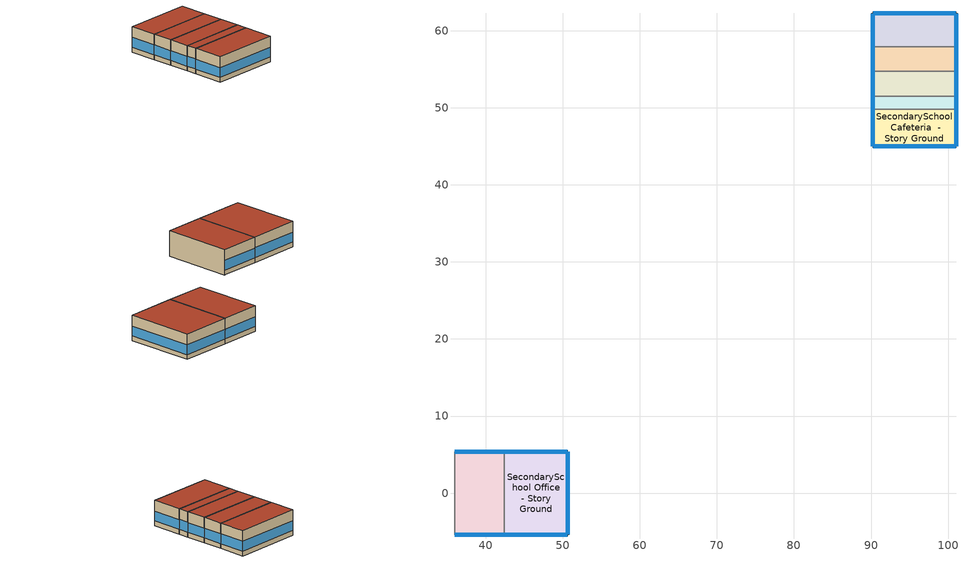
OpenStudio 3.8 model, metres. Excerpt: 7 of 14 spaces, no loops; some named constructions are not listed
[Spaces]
SecondarySchool Library  - Story Ground
 floor ground (Foundation F 126 Perim 1295 Area 6975): 35.96,-5.39 35.96,5.39 42.43,5.39 42.43,-5.39 z0
 wall outside: 42.43,5.39 35.96,5.39 / 35.96,-5.39 42.43,-5.39 z0:3.96
 wall to SecondarySchool Mechanical  - Story Ground: 35.96,5.39 35.96,-5.39 z0:3.96
 wall to SecondarySchool Office  - Story Ground: 42.43,-5.39 42.43,5.39 z0:3.96
 window (Window U-1.01 SHGC 0.58): 42.41,5.39 35.98,5.39 / 35.98,-5.39 42.41,-5.39 z0.76:2.28
 roof outside: 42.43,-5.39 42.43,5.39 35.96,5.39 35.96,-5.39 z3.96
SecondarySchool Office  - Story Ground
 floor ground (Foundation F 126 Perim 2716 Area 8828): 42.43,-5.39 42.43,5.39 50.63,5.39 50.63,-5.39 z0
 wall outside: 42.43,-5.39 50.63,-5.39 50.63,5.39 42.43,5.39 z0:3.96
 window (Window U-1.01 SHGC 0.58): 50.61,5.39 42.46,5.39 / 42.46,-5.39 50.61,-5.39 z0.76:2.28; 50.63,-5.36 50.63,5.36 z0.76:2.27
 roof outside: 50.63,-5.39 50.63,5.39 42.43,5.39 42.43,-5.39 z3.96
SecondarySchool Cafeteria  - Story Ground
 floor ground (Foundation F 126 Perim 204 Area 5186): 101.03,45.01 90.26,45.01 90.26,49.82 101.03,49.82 z0
 wall outside: 90.26,49.82 90.26,45.01 101.03,45.01 101.03,49.82 z0:3.96
 wall to SecondarySchool Kitchen  - Story Ground: 101.03,49.82 90.26,49.82 z0:3.96
 window (Window U-1.01 SHGC 0.58): 90.26,49.8 90.26,45.03 / 101.03,45.03 101.03,49.8 z0.76:2.28; 90.28,45.01 101,45.01 z0.76:2.27
 roof outside: 101.03,49.82 90.26,49.82 90.26,45.01 101.03,45.01 z3.96
SecondarySchool Kitchen  - Story Ground
 floor ground (Foundation F 126 Perim 332 Area 1788): 101.03,49.82 90.26,49.82 90.26,51.49 101.03,51.49 z0
 wall outside: 90.26,51.49 90.26,49.82 / 101.03,49.82 101.03,51.49 z0:3.96
 wall to SecondarySchool Lobby  - Story Ground: 101.03,51.49 90.26,51.49 z0:3.96
 window (Window U-1.01 SHGC 0.58): 90.26,51.46 90.26,49.85 / 101.03,49.85 101.03,51.46 z0.76:2.32
 roof outside: 101.03,51.49 90.26,51.49 90.26,49.82 101.03,49.82 z3.96
SecondarySchool Lobby  - Story Ground
 floor ground (Foundation F 126 Perim 646 Area 3479): 101.03,51.49 90.26,51.49 90.26,54.72 101.03,54.72 z0
 wall outside: 90.26,54.72 90.26,51.49 / 101.03,51.49 101.03,54.72 z0:3.96
 wall to SecondarySchool Restroom  - Story Ground: 101.03,54.72 90.26,54.72 z0:3.96
 window (Window U-1.01 SHGC 0.58): 90.26,54.69 90.26,51.51 / 101.03,51.51 101.03,54.69 z0.76:2.29
 roof outside: 101.03,54.72 90.26,54.72 90.26,51.49 101.03,51.49 z3.96
SecondarySchool Restroom  - Story Ground
 floor ground (Foundation F 126 Perim 646 Area 3479): 101.03,54.72 90.26,54.72 90.26,57.95 101.03,57.95 z0
 wall outside: 90.26,57.95 90.26,54.72 / 101.03,54.72 101.03,57.95 z0:3.96
 wall to SecondarySchool Mechanical  - Story Ground 1: 101.03,57.95 90.26,57.95 z0:3.96
 window (Window U-1.01 SHGC 0.58): 90.26,57.92 90.26,54.74 / 101.03,54.74 101.03,57.92 z0.76:2.29
 roof outside: 101.03,57.95 90.26,57.95 90.26,54.72 101.03,54.72 z3.96
SecondarySchool Mechanical  - Story Ground 1
 floor ground (Foundation F 126 Perim 1937 Area 4632): 101.03,57.95 90.26,57.95 90.26,62.25 101.03,62.25 z0
 wall outside: 101.03,57.95 101.03,62.25 90.26,62.25 90.26,57.95 z0:3.96
 window (Window U-1.01 SHGC 0.58): 90.26,62.22 90.26,57.97 / 101.03,57.97 101.03,62.22 z0.76:2.29; 101,62.25 90.28,62.25 z0.76:2.27
 roof outside: 101.03,62.25 90.26,62.25 90.26,57.95 101.03,57.95 z3.96
[Schedule:Ruleset]
Name | Default Day Schedule | Summer Design Day Schedule | Winter Design Day Schedule
SecondarySchool Activity | SecondarySchool Activity Default | SecondarySchool Activity Summer Design Day | SecondarySchool Activity Winter Design Day
Education_School BLDG_LIGHT_EndUseData BPR Adjusted | Education_School BLDG_LIGHT_EndUseData Default 1 | Education_School BLDG_LIGHT_EndUseData Summer Design Day 1 | Education_School BLDG_LIGHT_EndUseData Winter Design Day 1
Education_School BLDG_EQUIP_EndUseData BPR Adjusted | Education_School BLDG_EQUIP_EndUseData Default 1 | Education_School BLDG_EQUIP_EndUseData Summer Design Day 1 | Education_School BLDG_EQUIP_EndUseData Winter Design Day 1
Infiltration HVAC Off Schedule | Infiltration HVAC Off Schedule Default Day Schedule | Infiltration HVAC Off Schedule Summer Design Day Schedule 1 | Infiltration HVAC Off Schedule Winter Design Day Schedule 1
[Schedule:Day]
SecondarySchool Activity Default; autogen SecondarySchool Activity 0_day_sch: Average, 24, 0, 120
SecondarySchool Activity Winter Design Day; SecondarySchool Activity Summer Design Day: 24, 0, 120
Education_School BLDG_LIGHT_EndUseData Sat Day; Education_School BLDG_LIGHT_EndUseData Sat Day 2: Average, 0, 15, 0.0315212, 0, 30, 0.0317865, 0, 45, 0.0320518, 1, 0, 0.032317, 1, 15, 0.0325823, 1, 30, 0.0333761, 1, 45, 0.03417, 2, 0, 0.0349638, 2, 15, 0.0357576, 2, 30, 0.0350905, 2, 45, 0.0344234, 3, 0, 0.0337564, 3, 15, 0.0330893, 3, 30, 0.0327336, 3, 45, 0.032378, 4, 0, 0.0320224, 4, 15, 0.0316668, 4, 30, 0.0253193, 4, 45, 0.0189717, 5, 0, 0.0126242, 5, 15, 0.0062767, 5, 30, 0.00517227, 5, 45, 0.00406783, 6, 0, 0.00296339, 6, 15, 0.00185895, 6, 30, 0.00238281, 6, 45, 0.00290666, 7, 0, 0.00343052, 7, 15, 0.00395437, 7, 30, 0.00296578, 7, 45, 0.00197719, 8, 0, 0.000988594, 8, 15, 0, 8, 30, 0.00140038, 8, 45, 0.00280075, 9, 0, 0.00420113, 9, 15, 0.00560151, 9, 30, 0.00494782, 9, 45, 0.00429412, 10, 0, 0.00364043, 10, 15, 0.00298674, 10, 30, 0.227881, 10, 45, 0.230402, 11, 0, 0.232923, 11, 15, 0.235444, 11, 30, 0.237965, 11, 45, 0.240487, 12, 0, 0.243008, 12, 15, 0.245529, 12, 30, 0.24805, 12, 45, 0.250571, 13, 0, 0.253092, 13, 15, 0.255613, 13, 30, 0.258134, 13, 45, 0.260656, 14, 0, 0.263177, 14, 15, 0.265698, 14, 30, 0.268219, 14, 45, 0.27074, 15, 0, 0.273261, 15, 15, 0.275782, 15, 30, 0.278303, 15, 45, 0.280825, 16, 0, 0.283346, 16, 15, 0.285867, 16, 30, 0.288388, 16, 45, 0.290909, 17, 0, 0.29343, 17, 15, 0.295951, 17, 30, 0.292584, 17, 45, 0.289216, 18, 0, 0.285848, 18, 15, 0.282481, 18, 30, 0.267006, 18, 45, 0.251531, 19, 0, 0.236057, 19, 15, 0.220582, 19, 30, 0.213302, 19, 45, 0.206021, 20, 0, 0.198741, 20, 15, 0.19146, 20, 30, 0.177079, 20, 45, 0.162697, 21, 0, 0.148315, 21, 15, 0.133934, 21, 30, 0.126674, 21, 45, 0.119414, 22, 0, 0.112154, 22, 15, 0.104894, 22, 30, 0.0985841, 22, 45, 0.0922739, 23, 0, 0.0859638, 23, 15, 0.0796537, 23, 30, 0.0676206, 23, 45, 0.0555874, 24, 0, 0.0435543
Education_School BLDG_LIGHT_EndUseData Sat Day 1: Average, 0, 15, 0.102447, 0, 30, 0.113445, 0, 45, 0.124444, 1, 0, 0.135442, 1, 15, 0.14644, 1, 30, 0.153789, 1, 45, 0.161138, 2, 0, 0.168487, 2, 15, 0.175836, 2, 30, 0.169342, 2, 45, 0.162848, 3, 0, 0.156355, 3, 15, 0.149861, 3, 30, 0.142644, 3, 45, 0.135428, 4, 0, 0.128211, 4, 15, 0.120995, 4, 30, 0.101823, 4, 45, 0.0826502, 5, 0, 0.0634778, 5, 15, 0.0443054, 5, 30, 0.0371006, 5, 45, 0.0298958, 6, 0, 0.022691, 6, 15, 0.0154861, 6, 30, 0.0116146, 6, 45, 0.00774307, 7, 0, 0.00387153, 7, 15, 1.38778e-17, 7, 30, 0.000122634, 7, 45, 0.000245268, 8, 0, 0.000367903, 8, 15, 0.000490537, 8, 30, 0.000500936, 8, 45, 0.000511334, 9, 0, 0.000521733, 9, 15, 0.000532132, 9, 30, 0.000697438, 9, 45, 0.000862743, 10, 0, 0.00102805, 10, 15, 0.00119335, 10, 30, 0.178743, 10, 45, 0.179826, 11, 0, 0.180908, 11, 15, 0.181991, 11, 30, 0.183074, 11, 45, 0.184157, 12, 0, 0.18524, 12, 15, 0.186323, 12, 30, 0.187406, 12, 45, 0.188489, 13, 0, 0.189572, 13, 15, 0.190654, 13, 30, 0.191737, 13, 45, 0.19282, 14, 0, 0.193903, 14, 15, 0.194986, 14, 30, 0.196069, 14, 45, 0.197152, 15, 0, 0.198235, 15, 15, 0.199318, 15, 30, 0.200401, 15, 45, 0.201483, 16, 0, 0.202566, 16, 15, 0.203649, 16, 30, 0.204732, 16, 45, 0.205815, 17, 0, 0.206898, 17, 15, 0.207981, 17, 30, 0.216664, 17, 45, 0.225348, 18, 0, 0.234032, 18, 15, 0.242715, 18, 30, 0.24304, 18, 45, 0.243365, 19, 0, 0.24369, 19, 15, 0.244015, 19, 30, 0.231925, 19, 45, 0.219834, 20, 0, 0.207744, 20, 15, 0.195653, 20, 30, 0.196886, 20, 45, 0.198118, 21, 0, 0.19935, 21, 15, 0.200582, 21, 30, 0.205412, 21, 45, 0.210242, 22, 0, 0.215072, 22, 15, 0.219902, 22, 30, 0.203016, 22, 45, 0.18613, 23, 0, 0.169244, 23, 15, 0.152357, 23, 30, 0.13988, 23, 45, 0.127402, 24, 0, 0.114925
Education_School BLDG_LIGHT_EndUseData Sun Day; Education_School BLDG_LIGHT_EndUseData Sun Day 2: Average, 0, 15, 0.0893859, 0, 30, 0.0977886, 0, 45, 0.106191, 1, 0, 0.114594, 1, 15, 0.122997, 1, 30, 0.1329, 1, 45, 0.142803, 2, 0, 0.152706, 2, 15, 0.162609, 2, 30, 0.149458, 2, 45, 0.136308, 3, 0, 0.123157, 3, 15, 0.110007, 3, 30, 0.102333, 3, 45, 0.0946592, 4, 0, 0.0869853, 4, 15, 0.0793114, 4, 30, 0.0616361, 4, 45, 0.0439607, 5, 0, 0.0262854, 5, 15, 0.00861003, 5, 30, 0.00660485, 5, 45, 0.00459968, 6, 0, 0.0025945, 6, 15, 0.000589328, 6, 30, 0.00451952, 6, 45, 0.0084497, 7, 0, 0.0123799, 7, 15, 0.0163101, 7, 30, 0.0122326, 7, 45, 0.00815504, 8, 0, 0.00407752, 8, 15, 0, 8, 30, 0.000127654, 8, 45, 0.000255309, 9, 0, 0.000382963, 9, 15, 0.000510618, 9, 30, 0.00117038, 9, 45, 0.00183015, 10, 0, 0.00248991, 10, 15, 0.00314967, 10, 30, 0.0608222, 10, 45, 0.0611867, 11, 0, 0.0615512, 11, 15, 0.0619156, 11, 30, 0.0622801, 11, 45, 0.0626446, 12, 0, 0.0630091, 12, 15, 0.0633736, 12, 30, 0.0637381, 12, 45, 0.0641025, 13, 0, 0.064467, 13, 15, 0.0648315, 13, 30, 0.065196, 13, 45, 0.0655605, 14, 0, 0.065925, 14, 15, 0.0662894, 14, 30, 0.0666539, 14, 45, 0.0670184, 15, 0, 0.0673829, 15, 15, 0.0677474, 15, 30, 0.0681119, 15, 45, 0.0684763, 16, 0, 0.0688408, 16, 15, 0.0692053, 16, 30, 0.0695698, 16, 45, 0.0699343, 17, 0, 0.0702988, 17, 15, 0.0706632, 17, 30, 0.0725932, 17, 45, 0.0745231, 18, 0, 0.076453, 18, 15, 0.078383, 18, 30, 0.0782965, 18, 45, 0.0782101, 19, 0, 0.0781236, 19, 15, 0.0780372, 19, 30, 0.0768712, 19, 45, 0.0757052, 20, 0, 0.0745393, 20, 15, 0.0733733, 20, 30, 0.0687862, 20, 45, 0.0641992, 21, 0, 0.0596121, 21, 15, 0.0550251, 21, 30, 0.0585106, 21, 45, 0.0619962, 22, 0, 0.0654817, 22, 15, 0.0689673, 22, 30, 0.0717071, 22, 45, 0.074447, 23, 0, 0.0771868, 23, 15, 0.0799267, 23, 30, 0.0822915, 23, 45, 0.0846563, 24, 0, 0.0870211
Education_School BLDG_LIGHT_EndUseData Sun Day 1: Average, 0, 15, 0.155666, 0, 30, 0.164041, 0, 45, 0.172416, 1, 0, 0.180792, 1, 15, 0.189167, 1, 30, 0.195173, 1, 45, 0.201179, 2, 0, 0.207185, 2, 15, 0.213192, 2, 30, 0.208343, 2, 45, 0.203494, 3, 0, 0.198645, 3, 15, 0.193796, 3, 30, 0.187293, 3, 45, 0.180789, 4, 0, 0.174286, 4, 15, 0.167783, 4, 30, 0.141841, 4, 45, 0.115898, 5, 0, 0.089955, 5, 15, 0.0640122, 5, 30, 0.0666651, 5, 45, 0.0693179, 6, 0, 0.0719708, 6, 15, 0.0746236, 6, 30, 0.0576042, 6, 45, 0.0405848, 7, 0, 0.0235654, 7, 15, 0.00654597, 7, 30, 0.00508404, 7, 45, 0.00362211, 8, 0, 0.00216018, 8, 15, 0.000698253, 8, 30, 0.00052369, 8, 45, 0.000349127, 9, 0, 0.000174563, 9, 15, 0, 9, 30, 0.000246044, 9, 45, 0.000492088, 10, 0, 0.000738133, 10, 15, 0.000984177, 10, 30, 0.00173451, 10, 45, 0.0018208, 11, 0, 0.00190708, 11, 15, 0.00199337, 11, 30, 0.00207965, 11, 45, 0.00216594, 12, 0, 0.00225222, 12, 15, 0.00233851, 12, 30, 0.0024248, 12, 45, 0.00251108, 13, 0, 0.00259737, 13, 15, 0.00268365, 13, 30, 0.00276994, 13, 45, 0.00285622, 14, 0, 0.00294251, 14, 15, 0.0030288, 14, 30, 0.00311508, 14, 45, 0.00320137, 15, 0, 0.00328765, 15, 15, 0.00337394, 15, 30, 0.00346022, 15, 45, 0.00354651, 16, 0, 0.0036328, 16, 15, 0.00371908, 16, 30, 0.00380537, 16, 45, 0.00389165, 17, 0, 0.00397794, 17, 15, 0.00406422, 17, 30, 0.0119552, 17, 45, 0.0198462, 18, 0, 0.0277372, 18, 15, 0.0356282, 18, 30, 0.0405916, 18, 45, 0.0455549, 19, 0, 0.0505182, 19, 15, 0.0554816, 19, 30, 0.0578818, 19, 45, 0.0602821, 20, 0, 0.0626823, 20, 15, 0.0650826, 20, 30, 0.0707112, 20, 45, 0.0763399, 21, 0, 0.0819685, 21, 15, 0.0875972, 21, 30, 0.0990099, 21, 45, 0.110423, 22, 0, 0.121835, 22, 15, 0.133248, 22, 30, 0.130911, 22, 45, 0.128574, 23, 0, 0.126237, 23, 15, 0.1239, 23, 30, 0.131842, 23, 45, 0.139783, 24, 0, 0.147724
Education_School BLDG_LIGHT_EndUseData Wkdy Day: Average, 0, 15, 0.136749, 0, 30, 0, 0, 45, 0.145596, 1, 0, 0.15002, 1, 15, 0.154444, 1, 30, 0.158867, 1, 45, 0.163291, 2, 0, 0.167715, 2, 15, 0.172138, 2, 30, 0.176562, 2, 45, 0.180986, 3, 0, 0.185409, 3, 15, 0.189833, 3, 30, 0.194257, 3, 45, 0.19868, 4, 0, 0.203104, 4, 15, 0.207527, 4, 30, 0.211951, 4, 45, 0.230957, 5, 0, 0.249963, 5, 15, 0.268969, 5, 30, 0.287975, 5, 45, 0.299107, 6, 0, 0.31024, 6, 15, 0.321373, 6, 30, 0.332506, 6, 45, 0.334015, 7, 0, 0.335524, 7, 15, 0.337033, 7, 30, 0.338542, 7, 45, 0.340051, 8, 0, 0.34156, 8, 15, 0.343069, 8, 30, 0.344578, 8, 45, 0.346087, 9, 0, 0.347596, 9, 15, 0.349105, 9, 30, 0.350614, 9, 45, 0.352123, 10, 0, 0.353632, 10, 15, 0.355141, 10, 30, 0.357922, 10, 45, 0.360703, 11, 0, 0.363484, 11, 15, 0.366265, 11, 30, 0.37243, 11, 45, 0.378594, 12, 0, 0.384759, 12, 15, 0.390923, 12, 30, 0.392991, 12, 45, 0.395058, 13, 0, 0.397126, 13, 15, 0.399193, 13, 30, 0.390329, 13, 45, 0.381466, 14, 0, 0.372602, 14, 15, 0.363738, 14, 30, 0.344447, 14, 45, 0.325157, 15, 0, 0.305866, 15, 15, 0.286576, 15, 30, 0.276526, 15, 45, 0.266477, 16, 0, 0.256428, 16, 15, 0.246378, 16, 30, 0.246504, 16, 45, 0.246629, 17, 0, 0.246755, 17, 15, 0.24688, 17, 30, 0.247006, 17, 45, 0.247131, 18, 0, 0.247257, 18, 15, 0.247382, 18, 30, 0.247508, 18, 45, 0.247634, 19, 0, 0.247759, 19, 15, 0.247885, 19, 30, 0.24801, 19, 45, 0.248136, 20, 0, 0.248261, 20, 15, 0.235341, 20, 30, 0.222421, 20, 45, 0.2095, 21, 0, 0.19658, 21, 15, 0.182705, 21, 30, 0.168829, 21, 45, 0.154954, 22, 0, 0.141078, 22, 15, 0.130178, 22, 30, 0.119278, 22, 45, 0.108377, 23, 0, 0.0974767, 23, 15, 0.0789799, 23, 30, 0.0604832, 23, 45, 0.0419864, 24, 0, 0.0234897
Education_School BLDG_LIGHT_EndUseData Wkdy Day 1: Average, 0, 15, 0.395477, 0, 30, 0, 0, 45, 0.417439, 1, 0, 0.42842, 1, 15, 0.439401, 1, 30, 0.450382, 1, 45, 0.461364, 2, 0, 0.472345, 2, 15, 0.483326, 2, 30, 0.494307, 2, 45, 0.505288, 3, 0, 0.51627, 3, 15, 0.527251, 3, 30, 0.538232, 3, 45, 0.549213, 4, 0, 0.560194, 4, 15, 0.571176, 4, 30, 0.582157, 4, 45, 0.586286, 5, 0, 0.590414, 5, 15, 0.594543, 5, 30, 0.598672, 5, 45, 0.613189, 6, 0, 0.627706, 6, 15, 0.642223, 6, 30, 0.65674, 6, 45, 0.655331, 7, 0, 0.653922, 7, 15, 0.652513, 7, 30, 0.651104, 7, 45, 0.649695, 8, 0, 0.648286, 8, 15, 0.646877, 8, 30, 0.645468, 8, 45, 0.644059, 9, 0, 0.64265, 9, 15, 0.641241, 9, 30, 0.639832, 9, 45, 0.638423, 10, 0, 0.637014, 10, 15, 0.635605, 10, 30, 0.636268, 10, 45, 0.63693, 11, 0, 0.637592, 11, 15, 0.638255, 11, 30, 0.636911, 11, 45, 0.635568, 12, 0, 0.634225, 12, 15, 0.632882, 12, 30, 0.622399, 12, 45, 0.611917, 13, 0, 0.601434, 13, 15, 0.590952, 13, 30, 0.572975, 13, 45, 0.554999, 14, 0, 0.537022, 14, 15, 0.519046, 14, 30, 0.490543, 14, 45, 0.462041, 15, 0, 0.433538, 15, 15, 0.405036, 15, 30, 0.391436, 15, 45, 0.377836, 16, 0, 0.364236, 16, 15, 0.350636, 16, 30, 0.348326, 16, 45, 0.346016, 17, 0, 0.343706, 17, 15, 0.341396, 17, 30, 0.339086, 17, 45, 0.336776, 18, 0, 0.334466, 18, 15, 0.332156, 18, 30, 0.329846, 18, 45, 0.327536, 19, 0, 0.325226, 19, 15, 0.322916, 19, 30, 0.320606, 19, 45, 0.318296, 20, 0, 0.315986, 20, 15, 0.287323, 20, 30, 0.258661, 20, 45, 0.229998, 21, 0, 0.201336, 21, 15, 0.188422, 21, 30, 0.175509, 21, 45, 0.162596, 22, 0, 0.149682, 22, 15, 0.131788, 22, 30, 0.113894, 22, 45, 0.0959999, 23, 0, 0.0781057, 23, 15, 0.05895, 23, 30, 0.0397943, 23, 45, 0.0206386, 24, 0, 0.00148294
Education_School BLDG_EQUIP_EndUseData Wkdy Day: Average, 0, 15, 0.227589, 0, 30, 2.77556e-17, 0, 45, 0.24172, 1, 0, 0.248785, 1, 15, 0.25585, 1, 30, 0.262915, 1, 45, 0.269981, 2, 0, 0.277046, 2, 15, 0.284111, 2, 30, 0.291176, 2, 45, 0.298241, 3, 0, 0.305307, 3, 15, 0.312372, 3, 30, 0.319437, 3, 45, 0.326502, 4, 0, 0.333567, 4, 15, 0.340633, 4, 30, 0.347698, 4, 45, 0.372388, 5, 0, 0.397079, 5, 15, 0.42177, 5, 30, 0.44646, 5, 45, 0.458425, 6, 0, 0.47039, 6, 15, 0.482355, 6, 30, 0.494319, 6, 45, 0.496935, 7, 0, 0.499551, 7, 15, 0.502166, 7, 30, 0.504782, 7, 45, 0.507397, 8, 0, 0.510013, 8, 15, 0.512629, 8, 30, 0.515244, 8, 45, 0.51786, 9, 0, 0.520476, 9, 15, 0.523091, 9, 30, 0.525707, 9, 45, 0.528322, 10, 0, 0.530938, 10, 15, 0.533554, 10, 30, 0.537908, 10, 45, 0.542263, 11, 0, 0.546618, 11, 15, 0.550972, 11, 30, 0.554566, 11, 45, 0.55816, 12, 0, 0.561753, 12, 15, 0.565347, 12, 30, 0.565685, 12, 45, 0.566024, 13, 0, 0.566362, 13, 15, 0.5667, 13, 30, 0.553086, 13, 45, 0.539473, 14, 0, 0.525859, 14, 15, 0.512245, 14, 30, 0.492036, 14, 45, 0.471827, 15, 0, 0.451618, 15, 15, 0.431409, 15, 30, 0.404351, 15, 45, 0.377293, 16, 0, 0.350234, 16, 15, 0.323176, 16, 30, 0.316299, 16, 45, 0.309422, 17, 0, 0.302544, 17, 15, 0.295667, 17, 30, 0.28879, 17, 45, 0.281913, 18, 0, 0.275035, 18, 15, 0.268158, 18, 30, 0.261281, 18, 45, 0.254403, 19, 0, 0.247526, 19, 15, 0.240649, 19, 30, 0.233772, 19, 45, 0.226894, 20, 0, 0.220017, 20, 15, 0.20171, 20, 30, 0.183404, 20, 45, 0.165097, 21, 0, 0.146791, 21, 15, 0.133346, 21, 30, 0.119902, 21, 45, 0.106457, 22, 0, 0.0930125, 22, 15, 0.0863748, 22, 30, 0.0797371, 22, 45, 0.0730994, 23, 0, 0.0664617, 23, 15, 0.0605004, 23, 30, 0.0545392, 23, 45, 0.0485779, 24, 0, 0.0426167
Education_School BLDG_EQUIP_EndUseData Wkdy Day 1: Average, 0, 15, 0.363667, 0, 30, 0, 0, 45, 0.38814, 1, 0, 0.400376, 1, 15, 0.412612, 1, 30, 0.424849, 1, 45, 0.437085, 2, 0, 0.449321, 2, 15, 0.461558, 2, 30, 0.473794, 2, 45, 0.48603, 3, 0, 0.498266, 3, 15, 0.510503, 3, 30, 0.522739, 3, 45, 0.534975, 4, 0, 0.547212, 4, 15, 0.559448, 4, 30, 0.571684, 4, 45, 0.621096, 5, 0, 0.670507, 5, 15, 0.719919, 5, 30, 0.76933, 5, 45, 0.788283, 6, 0, 0.807235, 6, 15, 0.826187, 6, 30, 0.84514, 6, 45, 0.849138, 7, 0, 0.853136, 7, 15, 0.857134, 7, 30, 0.861132, 7, 45, 0.86513, 8, 0, 0.869128, 8, 15, 0.873126, 8, 30, 0.877124, 8, 45, 0.881122, 9, 0, 0.88512, 9, 15, 0.889118, 9, 30, 0.893116, 9, 45, 0.897114, 10, 0, 0.901112, 10, 15, 0.90511, 10, 30, 0.908596, 10, 45, 0.912082, 11, 0, 0.915568, 11, 15, 0.919054, 11, 30, 0.924469, 11, 45, 0.929884, 12, 0, 0.935299, 12, 15, 0.940714, 12, 30, 0.94491, 12, 45, 0.949107, 13, 0, 0.953303, 13, 15, 0.9575, 13, 30, 0.948938, 13, 45, 0.940375, 14, 0, 0.931813, 14, 15, 0.92325, 14, 30, 0.89401, 14, 45, 0.864769, 15, 0, 0.835528, 15, 15, 0.806287, 15, 30, 0.75603, 15, 45, 0.705772, 16, 0, 0.655515, 16, 15, 0.605257, 16, 30, 0.59181, 16, 45, 0.578363, 17, 0, 0.564916, 17, 15, 0.551468, 17, 30, 0.538021, 17, 45, 0.524574, 18, 0, 0.511127, 18, 15, 0.49768, 18, 30, 0.484233, 18, 45, 0.470785, 19, 0, 0.457338, 19, 15, 0.443891, 19, 30, 0.430444, 19, 45, 0.416997, 20, 0, 0.40355, 20, 15, 0.363513, 20, 30, 0.323476, 20, 45, 0.283439, 21, 0, 0.243402, 21, 15, 0.216531, 21, 30, 0.189659, 21, 45, 0.162787, 22, 0, 0.135915, 22, 15, 0.122209, 22, 30, 0.108502, 22, 45, 0.0947956, 23, 0, 0.081089, 23, 15, 0.0760125, 23, 30, 0.070936, 23, 45, 0.0658594, 24, 0, 0.0607829
Education_School BLDG_EQUIP_EndUseData Wknd Day; Education_School BLDG_EQUIP_EndUseData Wknd Day 2: Average, 0, 15, 0.256548, 0, 30, 0.241092, 0, 45, 0.225636, 1, 0, 0.21018, 1, 15, 0.194723, 1, 30, 0.185109, 1, 45, 0.175494, 2, 0, 0.16588, 2, 15, 0.156266, 2, 30, 0.151519, 2, 45, 0.146773, 3, 0, 0.142026, 3, 15, 0.13728, 3, 30, 0.134603, 3, 45, 0.131925, 4, 0, 0.129248, 4, 15, 0.12657, 4, 30, 0.120972, 4, 45, 0.115374, 5, 0, 0.109775, 5, 15, 0.104177, 5, 30, 0.087443, 5, 45, 0.0707089, 6, 0, 0.0539749, 6, 15, 0.0372409, 6, 30, 0.0279306, 6, 45, 0.0186204, 7, 0, 0.00931021, 7, 15, 0, 7, 30, 0.000608511, 7, 45, 0.00121702, 8, 0, 0.00182553, 8, 15, 0.00243404, 8, 30, 0.00231234, 8, 45, 0.00219064, 9, 0, 0.00206894, 9, 15, 0.00194723, 9, 30, 0.00231234, 9, 45, 0.00267745, 10, 0, 0.00304255, 10, 15, 0.00340766, 10, 30, 0.2288, 10, 45, 0.229611, 11, 0, 0.230423, 11, 15, 0.231234, 11, 30, 0.232045, 11, 45, 0.232857, 12, 0, 0.233668, 12, 15, 0.234479, 12, 30, 0.235291, 12, 45, 0.236102, 13, 0, 0.236913, 13, 15, 0.237725, 13, 30, 0.238536, 13, 45, 0.239348, 14, 0, 0.240159, 14, 15, 0.24097, 14, 30, 0.241782, 14, 45, 0.242593, 15, 0, 0.243404, 15, 15, 0.244216, 15, 30, 0.245027, 15, 45, 0.245838, 16, 0, 0.24665, 16, 15, 0.247461, 16, 30, 0.248272, 16, 45, 0.249084, 17, 0, 0.249895, 17, 15, 0.250706, 17, 30, 0.254479, 17, 45, 0.258252, 18, 0, 0.262025, 18, 15, 0.265797, 18, 30, 0.276386, 18, 45, 0.286974, 19, 0, 0.297562, 19, 15, 0.30815, 19, 30, 0.313261, 19, 45, 0.318373, 20, 0, 0.323484, 20, 15, 0.328596, 20, 30, 0.332247, 20, 45, 0.335898, 21, 0, 0.339549, 21, 15, 0.3432, 21, 30, 0.341131, 21, 45, 0.339062, 22, 0, 0.336993, 22, 15, 0.334924, 22, 30, 0.328596, 22, 45, 0.322267, 23, 0, 0.315939, 23, 15, 0.30961, 23, 30, 0.296345, 23, 45, 0.283079, 24, 0, 0.269814
Education_School BLDG_EQUIP_EndUseData Wknd Day 1: Average, 0, 15, 0.260552, 0, 30, 0.267883, 0, 45, 0.275214, 1, 0, 0.282545, 1, 15, 0.289876, 1, 30, 0.283178, 1, 45, 0.276481, 2, 0, 0.269783, 2, 15, 0.263086, 2, 30, 0.248695, 2, 45, 0.234305, 3, 0, 0.219914, 3, 15, 0.205523, 3, 30, 0.186064, 3, 45, 0.166605, 4, 0, 0.147146, 4, 15, 0.127687, 4, 30, 0.107957, 4, 45, 0.0882263, 5, 0, 0.0684957, 5, 15, 0.0487652, 5, 30, 0.0365739, 5, 45, 0.0243826, 6, 0, 0.0121913, 6, 15, 0, 6, 30, 0.00486023, 6, 45, 0.00972046, 7, 0, 0.0145807, 7, 15, 0.0194409, 7, 30, 0.0215226, 7, 45, 0.0236042, 8, 0, 0.0256859, 8, 15, 0.0277676, 8, 30, 0.0325644, 8, 45, 0.0373613, 9, 0, 0.0421582, 9, 15, 0.0469551, 9, 30, 0.0516614, 9, 45, 0.0563678, 10, 0, 0.0610741, 10, 15, 0.0657805, 10, 30, 0.104187, 10, 45, 0.104601, 11, 0, 0.105016, 11, 15, 0.10543, 11, 30, 0.105845, 11, 45, 0.106259, 12, 0, 0.106674, 12, 15, 0.107088, 12, 30, 0.107503, 12, 45, 0.107917, 13, 0, 0.108332, 13, 15, 0.108746, 13, 30, 0.109161, 13, 45, 0.109575, 14, 0, 0.10999, 14, 15, 0.110404, 14, 30, 0.110819, 14, 45, 0.111233, 15, 0, 0.111648, 15, 15, 0.112062, 15, 30, 0.112477, 15, 45, 0.112891, 16, 0, 0.113306, 16, 15, 0.11372, 16, 30, 0.114135, 16, 45, 0.114549, 17, 0, 0.114964, 17, 15, 0.115378, 17, 30, 0.132665, 17, 45, 0.149952, 18, 0, 0.167239, 18, 15, 0.184526, 18, 30, 0.196201, 18, 45, 0.207877, 19, 0, 0.219552, 19, 15, 0.231227, 19, 30, 0.236386, 19, 45, 0.241545, 20, 0, 0.246704, 20, 15, 0.251863, 20, 30, 0.258379, 20, 45, 0.264896, 21, 0, 0.271413, 21, 15, 0.277929, 21, 30, 0.281097, 21, 45, 0.284265, 22, 0, 0.287432, 22, 15, 0.2906, 22, 30, 0.288337, 22, 45, 0.286075, 23, 0, 0.283812, 23, 15, 0.281549, 23, 30, 0.2763, 23, 45, 0.27105, 24, 0, 0.265801
Education_School BLDG_LIGHT_EndUseData Default 1: No, 0, 15, 0.395477, 0, 30, 0, 0, 45, 0.417439, 1, 0, 0.42842, 1, 15, 0.439401, 1, 30, 0.450382, 1, 45, 0.461364, 2, 0, 0.472345, 2, 15, 0.483326, 2, 30, 0.494307, 2, 45, 0.505288, 3, 0, 0.51627, 3, 15, 0.527251, 3, 30, 0.538232, 3, 45, 0.549213, 4, 0, 0.560194, 4, 15, 0.571176, 4, 30, 0.582157, 4, 45, 0.586286, 5, 0, 0.590414, 5, 15, 0.594543, 5, 30, 0.598672, 5, 45, 0.613189, 6, 0, 0.627706, 6, 15, 0.642223, 6, 30, 0.65674, 6, 45, 0.655331, 7, 0, 0.653922, 7, 15, 0.652513, 7, 30, 0.651104, 7, 45, 0.649695, 8, 0, 0.648286, 8, 15, 0.646877, 8, 30, 0.645468, 8, 45, 0.644059, 9, 0, 0.64265, 9, 15, 0.641241, 9, 30, 0.639832, 9, 45, 0.638423, 10, 0, 0.637014, 10, 15, 0.635605, 10, 30, 0.636268, 10, 45, 0.63693, 11, 0, 0.637592, 11, 15, 0.638255, 11, 30, 0.636911, 11, 45, 0.635568, 12, 0, 0.634225, 12, 15, 0.632882, 12, 30, 0.622399, 12, 45, 0.611917, 13, 0, 0.601434, 13, 15, 0.590952, 13, 30, 0.572975, 13, 45, 0.554999, 14, 0, 0.537022, 14, 15, 0.519046, 14, 30, 0.490543, 14, 45, 0.462041, 15, 0, 0.433538, 15, 15, 0.405036, 15, 30, 0.391436, 15, 45, 0.377836, 16, 0, 0.364236, 16, 15, 0.350636, 16, 30, 0.348326, 16, 45, 0.346016, 17, 0, 0.343706, 17, 15, 0.341396, 17, 30, 0.339086, 17, 45, 0.336776, 18, 0, 0.334466, 18, 15, 0.332156, 18, 30, 0.329846, 18, 45, 0.327536, 19, 0, 0.325226, 19, 15, 0.322916, 19, 30, 0.320606, 19, 45, 0.318296, 20, 0, 0.315986, 20, 15, 0.287323, 20, 30, 0.258661, 20, 45, 0.229998, 21, 0, 0.201336, 21, 15, 0.188422, 21, 30, 0.175509, 21, 45, 0.162596, 22, 0, 0.149682, 22, 15, 0.131788, 22, 30, 0.113894, 22, 45, 0.0959999, 23, 0, 0.0781057, 23, 15, 0.05895, 23, 30, 0.0397943, 23, 45, 0.0206386, 24, 0, 0.00148294
Education_School BLDG_LIGHT_EndUseData Summer Design Day 1; Education_School BLDG_EQUIP_EndUseData Summer Design Day 1; Infiltration HVAC Off Schedule Schedule Day 0 1: 24, 0, 1
Education_School BLDG_LIGHT_EndUseData Winter Design Day 1; Education_School BLDG_EQUIP_EndUseData Winter Design Day 1; Infiltration HVAC Off Schedule Summer Design Day Schedule 1; Infiltration HVAC Off Schedule Winter Design Day Schedule 1: 24, 0, 0
Education_School BLDG_EQUIP_EndUseData Default 1: No, 0, 15, 0.363667, 0, 30, 0, 0, 45, 0.38814, 1, 0, 0.400376, 1, 15, 0.412612, 1, 30, 0.424849, 1, 45, 0.437085, 2, 0, 0.449321, 2, 15, 0.461558, 2, 30, 0.473794, 2, 45, 0.48603, 3, 0, 0.498266, 3, 15, 0.510503, 3, 30, 0.522739, 3, 45, 0.534975, 4, 0, 0.547212, 4, 15, 0.559448, 4, 30, 0.571684, 4, 45, 0.621096, 5, 0, 0.670507, 5, 15, 0.719919, 5, 30, 0.76933, 5, 45, 0.788283, 6, 0, 0.807235, 6, 15, 0.826187, 6, 30, 0.84514, 6, 45, 0.849138, 7, 0, 0.853136, 7, 15, 0.857134, 7, 30, 0.861132, 7, 45, 0.86513, 8, 0, 0.869128, 8, 15, 0.873126, 8, 30, 0.877124, 8, 45, 0.881122, 9, 0, 0.88512, 9, 15, 0.889118, 9, 30, 0.893116, 9, 45, 0.897114, 10, 0, 0.901112, 10, 15, 0.90511, 10, 30, 0.908596, 10, 45, 0.912082, 11, 0, 0.915568, 11, 15, 0.919054, 11, 30, 0.924469, 11, 45, 0.929884, 12, 0, 0.935299, 12, 15, 0.940714, 12, 30, 0.94491, 12, 45, 0.949107, 13, 0, 0.953303, 13, 15, 0.9575, 13, 30, 0.948938, 13, 45, 0.940375, 14, 0, 0.931813, 14, 15, 0.92325, 14, 30, 0.89401, 14, 45, 0.864769, 15, 0, 0.835528, 15, 15, 0.806287, 15, 30, 0.75603, 15, 45, 0.705772, 16, 0, 0.655515, 16, 15, 0.605257, 16, 30, 0.59181, 16, 45, 0.578363, 17, 0, 0.564916, 17, 15, 0.551468, 17, 30, 0.538021, 17, 45, 0.524574, 18, 0, 0.511127, 18, 15, 0.49768, 18, 30, 0.484233, 18, 45, 0.470785, 19, 0, 0.457338, 19, 15, 0.443891, 19, 30, 0.430444, 19, 45, 0.416997, 20, 0, 0.40355, 20, 15, 0.363513, 20, 30, 0.323476, 20, 45, 0.283439, 21, 0, 0.243402, 21, 15, 0.216531, 21, 30, 0.189659, 21, 45, 0.162787, 22, 0, 0.135915, 22, 15, 0.122209, 22, 30, 0.108502, 22, 45, 0.0947956, 23, 0, 0.081089, 23, 15, 0.0760125, 23, 30, 0.070936, 23, 45, 0.0658594, 24, 0, 0.0607829
Infiltration HVAC Off Schedule Default Day Schedule; Infiltration HVAC Off Schedule Schedule Day 2; Infiltration HVAC Off Schedule Schedule Day 6; Infiltration HVAC Off Schedule Schedule Day 8; Infiltration HVAC Off Schedule Schedule Day 12; Infiltration HVAC Off Schedule Schedule Day 14; Infiltration HVAC Off Schedule Schedule Day 18; Infiltration HVAC Off Schedule Schedule Day 20; Infiltration HVAC Off Schedule Schedule Day 24; Infiltration HVAC Off Schedule Schedule Day 26: 3, 0, 1, 22, 45, 0, 24, 0, 1
Infiltration HVAC Off Schedule Schedule Day 4; Infiltration HVAC Off Schedule Schedule Day 10; Infiltration HVAC Off Schedule Schedule Day 16; Infiltration HVAC Off Schedule Schedule Day 22; Infiltration HVAC Off Schedule Schedule Day 28: 4, 0, 1, 22, 30, 0, 24, 0, 1
[Schedule:Rule]
autogen SecondarySchool Activity 0: Schedule Ruleset=SecondarySchool Activity; Rule Order=0; Day Schedule=autogen SecondarySchool Activity 0_day_sch; Apply Sunday=Yes; Apply Monday=Yes; Apply Tuesday=Yes; Apply Wednesday=Yes; Apply Thursday=Yes; Apply Friday=Yes; Apply Saturday=Yes; Date Specification Type=SpecificDates; Specific Month 1=1; Specific Day 1=6; Specific Month 2=1; Specific Day 2=7; Specific Month 3=1; Specific Day 3=13; Specific Month 4=1; Specific Day 4=14; Specific Month 5=1; Specific Day 5=20; Specific Month 6=1; Specific Day 6=21; Specific Month 7=1; Specific Day 7=27; Specific Month 8=1; Specific Day 8=28; Specific Month 9=2; Specific Day 9=3; Specific Month 10=2; Specific Day 10=4; Specific Month 11=2; Specific Day 11=10; Specific Month 12=2; Specific Day 12=11; Specific Month 13=2; Specific Day 13=17; Specific Month 14=2; Specific Day 14=18; Specific Month 15=2; Specific Day 15=24; Specific Month 16=2; Specific Day 16=25; Specific Month 17=3; Specific Day 17=3; Specific Month 18=3; Specific Day 18=4; Specific Month 19=3; Specific Day 19=10; Specific Month 20=3; Specific Day 20=11; Specific Month 21=3; Specific Day 21=17; Specific Month 22=3; Specific Day 22=18; Specific Month 23=3; Specific Day 23=24; Specific Month 24=3; Specific Day 24=25; Specific Month 25=3; Specific Day 25=31; Specific Month 26=4; Specific Day 26=1; Specific Month 27=4; Specific Day 27=7; Specific Month 28=4; Specific Day 28=8; Specific Month 29=4; Specific Day 29=14; Specific Month 30=4; Specific Day 30=15; Specific Month 31=4; Specific Day 31=21; Specific Month 32=4; Specific Day 32=22; Specific Month 33=4; Specific Day 33=28; Specific Month 34=4; Specific Day 34=29; Specific Month 35=5; Specific Day 35=5; Specific Month 36=5; Specific Day 36=6; Specific Month 37=5; Specific Day 37=12; Specific Month 38=5; Specific Day 38=13; Specific Month 39=5; Specific Day 39=19; Specific Month 40=5; Specific Day 40=20; Specific Month 41=5; Specific Day 41=26; Specific Month 42=5; Specific Day 42=27; Specific Month 43=6; Specific Day 43=2; Specific Month 44=6; Specific Day 44=3; Specific Month 45=6; Specific Day 45=9; Specific Month 46=6; Specific Day 46=10; Specific Month 47=6; Specific Day 47=16; Specific Month 48=6; Specific Day 48=17; Specific Month 49=6; Specific Day 49=23; Specific Month 50=6; Specific Day 50=24; Specific Month 51=6; Specific Day 51=30; Specific Month 52=7; Specific Day 52=1; Specific Month 53=7; Specific Day 53=7; Specific Month 54=7; Specific Day 54=8; Specific Month 55=7; Specific Day 55=14; Specific Month 56=7; Specific Day 56=15; Specific Month 57=7; Specific Day 57=21; Specific Month 58=7; Specific Day 58=22; Specific Month 59=7; Specific Day 59=28; Specific Month 60=7; Specific Day 60=29; Specific Month 61=8; Specific Day 61=4; Specific Month 62=8; Specific Day 62=5; Specific Month 63=8; Specific Day 63=11; Specific Month 64=8; Specific Day 64=12; Specific Month 65=8; Specific Day 65=18; Specific Month 66=8; Specific Day 66=19; Specific Month 67=8; Specific Day 67=25; Specific Month 68=8; Specific Day 68=26; Specific Month 69=9; Specific Day 69=1; Specific Month 70=9; Specific Day 70=2; Specific Month 71=9; Specific Day 71=8; Specific Month 72=9; Specific Day 72=9; Specific Month 73=9; Specific Day 73=15; Specific Month 74=9; Specific Day 74=16; Specific Month 75=9; Specific Day 75=22; Specific Month 76=9; Specific Day 76=23; Specific Month 77=9; Specific Day 77=29; Specific Month 78=9; Specific Day 78=30; Specific Month 79=10; Specific Day 79=6; Specific Month 80=10; Specific Day 80=7; Specific Month 81=10; Specific Day 81=13; Specific Month 82=10; Specific Day 82=14; Specific Month 83=10; Specific Day 83=20; Specific Month 84=10; Specific Day 84=21; Specific Month 85=10; Specific Day 85=27; Specific Month 86=10; Specific Day 86=28; Specific Month 87=11; Specific Day 87=3; Specific Month 88=11; Specific Day 88=4; Specific Month 89=11; Specific Day 89=10; Specific Month 90=11; Specific Day 90=11; Specific Month 91=11; Specific Day 91=17; Specific Month 92=11; Specific Day 92=18; Specific Month 93=11; Specific Day 93=24; Specific Month 94=11; Specific Day 94=25; Specific Month 95=12; Specific Day 95=1; Specific Month 96=12; Specific Day 96=2; Specific Month 97=12; Specific Day 97=8; Specific Month 98=12; Specific Day 98=9; Specific Month 99=12; Specific Day 99=15; Specific Month 100=12; Specific Day 100=16; Specific Month 101=12; Specific Day 101=22; Specific Month 102=12; Specific Day 102=23; Specific Month 103=12; Specific Day 103=29; Specific Month 104=12; Specific Day 104=30
Schedule Rule 58: Schedule Ruleset=Education_School BLDG_LIGHT_EndUseData BPR Adjusted; Rule Order=0; Day Schedule=Education_School BLDG_LIGHT_EndUseData Wkdy Day 1; Apply Monday=Yes; Apply Tuesday=Yes; Apply Wednesday=Yes; Apply Thursday=Yes; Apply Friday=Yes; Date Specification Type=DateRange; Start Month=8; Start Day=27; End Month=12; End Day=31
Schedule Rule 59: Schedule Ruleset=Education_School BLDG_LIGHT_EndUseData BPR Adjusted; Rule Order=1; Day Schedule=Education_School BLDG_LIGHT_EndUseData Wkdy Day; Apply Monday=Yes; Apply Tuesday=Yes; Apply Wednesday=Yes; Apply Thursday=Yes; Apply Friday=Yes; Date Specification Type=DateRange; Start Month=6; Start Day=17; End Month=8; End Day=26
Schedule Rule 60: Schedule Ruleset=Education_School BLDG_LIGHT_EndUseData BPR Adjusted; Rule Order=2; Day Schedule=Education_School BLDG_LIGHT_EndUseData Sun Day 2; Apply Sunday=Yes; Date Specification Type=DateRange; Start Month=8; Start Day=27; End Month=12; End Day=31
Schedule Rule 61: Schedule Ruleset=Education_School BLDG_LIGHT_EndUseData BPR Adjusted; Rule Order=3; Day Schedule=Education_School BLDG_LIGHT_EndUseData Sun Day 1; Apply Sunday=Yes; Date Specification Type=DateRange; Start Month=6; Start Day=17; End Month=8; End Day=26
Schedule Rule 62: Schedule Ruleset=Education_School BLDG_LIGHT_EndUseData BPR Adjusted; Rule Order=4; Day Schedule=Education_School BLDG_LIGHT_EndUseData Sun Day; Apply Sunday=Yes; Date Specification Type=DateRange; Start Month=1; Start Day=1; End Month=6; End Day=16
Schedule Rule 63: Schedule Ruleset=Education_School BLDG_LIGHT_EndUseData BPR Adjusted; Rule Order=5; Day Schedule=Education_School BLDG_LIGHT_EndUseData Sat Day 2; Apply Saturday=Yes; Date Specification Type=DateRange; Start Month=8; Start Day=27; End Month=12; End Day=31
Schedule Rule 64: Schedule Ruleset=Education_School BLDG_LIGHT_EndUseData BPR Adjusted; Rule Order=6; Day Schedule=Education_School BLDG_LIGHT_EndUseData Sat Day 1; Apply Saturday=Yes; Date Specification Type=DateRange; Start Month=6; Start Day=17; End Month=8; End Day=26
Schedule Rule 65: Schedule Ruleset=Education_School BLDG_LIGHT_EndUseData BPR Adjusted; Rule Order=7; Day Schedule=Education_School BLDG_LIGHT_EndUseData Sat Day; Apply Saturday=Yes; Date Specification Type=DateRange; Start Month=1; Start Day=1; End Month=6; End Day=16
Schedule Rule 66: Schedule Ruleset=Education_School BLDG_EQUIP_EndUseData BPR Adjusted; Rule Order=0; Day Schedule=Education_School BLDG_EQUIP_EndUseData Wknd Day 2; Apply Sunday=Yes; Apply Saturday=Yes; Date Specification Type=DateRange; Start Month=8; Start Day=27; End Month=12; End Day=31
Schedule Rule 67: Schedule Ruleset=Education_School BLDG_EQUIP_EndUseData BPR Adjusted; Rule Order=1; Day Schedule=Education_School BLDG_EQUIP_EndUseData Wknd Day 1; Apply Sunday=Yes; Apply Saturday=Yes; Date Specification Type=DateRange; Start Month=6; Start Day=17; End Month=8; End Day=26
Schedule Rule 68: Schedule Ruleset=Education_School BLDG_EQUIP_EndUseData BPR Adjusted; Rule Order=2; Day Schedule=Education_School BLDG_EQUIP_EndUseData Wknd Day; Apply Sunday=Yes; Apply Saturday=Yes; Date Specification Type=DateRange; Start Month=1; Start Day=1; End Month=6; End Day=16
Schedule Rule 69: Schedule Ruleset=Education_School BLDG_EQUIP_EndUseData BPR Adjusted; Rule Order=3; Day Schedule=Education_School BLDG_EQUIP_EndUseData Wkdy Day 1; Apply Monday=Yes; Apply Tuesday=Yes; Apply Wednesday=Yes; Apply Thursday=Yes; Apply Friday=Yes; Date Specification Type=DateRange; Start Month=8; Start Day=27; End Month=12; End Day=31
Schedule Rule 70: Schedule Ruleset=Education_School BLDG_EQUIP_EndUseData BPR Adjusted; Rule Order=4; Day Schedule=Education_School BLDG_EQUIP_EndUseData Wkdy Day; Apply Monday=Yes; Apply Tuesday=Yes; Apply Wednesday=Yes; Apply Thursday=Yes; Apply Friday=Yes; Date Specification Type=DateRange; Start Month=6; Start Day=17; End Month=8; End Day=26
Infiltration HVAC Off Schedule Schedule Day 0 Rule: Schedule Ruleset=Infiltration HVAC Off Schedule; Rule Order=14; Day Schedule=Infiltration HVAC Off Schedule Schedule Day 0 1; Apply Sunday=Yes; Apply Monday=No; Apply Tuesday=No; Apply Wednesday=No; Apply Thursday=No; Apply Friday=No; Apply Saturday=Yes
Infiltration HVAC Off Schedule Schedule Day 1 Rule: Schedule Ruleset=Infiltration HVAC Off Schedule; Rule Order=13; Day Schedule=Infiltration HVAC Off Schedule Schedule Day 2; Apply Sunday=No; Apply Monday=No; Apply Tuesday=No; Apply Wednesday=No; Apply Thursday=No; Apply Friday=Yes; Apply Saturday=No
Infiltration HVAC Off Schedule Schedule Day 3 Rule: Schedule Ruleset=Infiltration HVAC Off Schedule; Rule Order=12; Day Schedule=Infiltration HVAC Off Schedule Schedule Day 4; Apply Sunday=No; Apply Monday=No; Apply Tuesday=No; Apply Wednesday=No; Apply Thursday=No; Apply Friday=Yes; Apply Saturday=No
Infiltration HVAC Off Schedule Schedule Day 5 Rule: Schedule Ruleset=Infiltration HVAC Off Schedule; Rule Order=11; Day Schedule=Infiltration HVAC Off Schedule Schedule Day 6; Apply Sunday=No; Apply Monday=No; Apply Tuesday=No; Apply Wednesday=No; Apply Thursday=No; Apply Friday=Yes; Apply Saturday=No
Infiltration HVAC Off Schedule Schedule Day 7 Rule: Schedule Ruleset=Infiltration HVAC Off Schedule; Rule Order=10; Day Schedule=Infiltration HVAC Off Schedule Schedule Day 8; Apply Sunday=No; Apply Monday=No; Apply Tuesday=No; Apply Wednesday=No; Apply Thursday=Yes; Apply Friday=No; Apply Saturday=No
Infiltration HVAC Off Schedule Schedule Day 9 Rule: Schedule Ruleset=Infiltration HVAC Off Schedule; Rule Order=9; Day Schedule=Infiltration HVAC Off Schedule Schedule Day 10; Apply Sunday=No; Apply Monday=No; Apply Tuesday=No; Apply Wednesday=No; Apply Thursday=Yes; Apply Friday=No; Apply Saturday=No
Infiltration HVAC Off Schedule Schedule Day 11 Rule: Schedule Ruleset=Infiltration HVAC Off Schedule; Rule Order=8; Day Schedule=Infiltration HVAC Off Schedule Schedule Day 12; Apply Sunday=No; Apply Monday=No; Apply Tuesday=No; Apply Wednesday=No; Apply Thursday=Yes; Apply Friday=No; Apply Saturday=No
Infiltration HVAC Off Schedule Schedule Day 13 Rule: Schedule Ruleset=Infiltration HVAC Off Schedule; Rule Order=7; Day Schedule=Infiltration HVAC Off Schedule Schedule Day 14; Apply Sunday=No; Apply Monday=No; Apply Tuesday=No; Apply Wednesday=Yes; Apply Thursday=No; Apply Friday=No; Apply Saturday=No
Infiltration HVAC Off Schedule Schedule Day 15 Rule: Schedule Ruleset=Infiltration HVAC Off Schedule; Rule Order=6; Day Schedule=Infiltration HVAC Off Schedule Schedule Day 16; Apply Sunday=No; Apply Monday=No; Apply Tuesday=No; Apply Wednesday=Yes; Apply Thursday=No; Apply Friday=No; Apply Saturday=No
Infiltration HVAC Off Schedule Schedule Day 17 Rule: Schedule Ruleset=Infiltration HVAC Off Schedule; Rule Order=5; Day Schedule=Infiltration HVAC Off Schedule Schedule Day 18; Apply Sunday=No; Apply Monday=No; Apply Tuesday=No; Apply Wednesday=Yes; Apply Thursday=No; Apply Friday=No; Apply Saturday=No
Infiltration HVAC Off Schedule Schedule Day 19 Rule: Schedule Ruleset=Infiltration HVAC Off Schedule; Rule Order=4; Day Schedule=Infiltration HVAC Off Schedule Schedule Day 20; Apply Sunday=No; Apply Monday=No; Apply Tuesday=Yes; Apply Wednesday=No; Apply Thursday=No; Apply Friday=No; Apply Saturday=No
Infiltration HVAC Off Schedule Schedule Day 21 Rule: Schedule Ruleset=Infiltration HVAC Off Schedule; Rule Order=3; Day Schedule=Infiltration HVAC Off Schedule Schedule Day 22; Apply Sunday=No; Apply Monday=No; Apply Tuesday=Yes; Apply Wednesday=No; Apply Thursday=No; Apply Friday=No; Apply Saturday=No
Infiltration HVAC Off Schedule Schedule Day 23 Rule: Schedule Ruleset=Infiltration HVAC Off Schedule; Rule Order=2; Day Schedule=Infiltration HVAC Off Schedule Schedule Day 24; Apply Sunday=No; Apply Monday=No; Apply Tuesday=Yes; Apply Wednesday=No; Apply Thursday=No; Apply Friday=No; Apply Saturday=No
Infiltration HVAC Off Schedule Schedule Day 25 Rule: Schedule Ruleset=Infiltration HVAC Off Schedule; Rule Order=1; Day Schedule=Infiltration HVAC Off Schedule Schedule Day 26; Apply Sunday=No; Apply Monday=Yes; Apply Tuesday=No; Apply Wednesday=No; Apply Thursday=No; Apply Friday=No; Apply Saturday=No
Infiltration HVAC Off Schedule Schedule Day 27 Rule: Schedule Ruleset=Infiltration HVAC Off Schedule; Rule Order=0; Day Schedule=Infiltration HVAC Off Schedule Schedule Day 28; Apply Sunday=No; Apply Monday=Yes; Apply Tuesday=No; Apply Wednesday=No; Apply Thursday=No; Apply Friday=No; Apply Saturday=No
